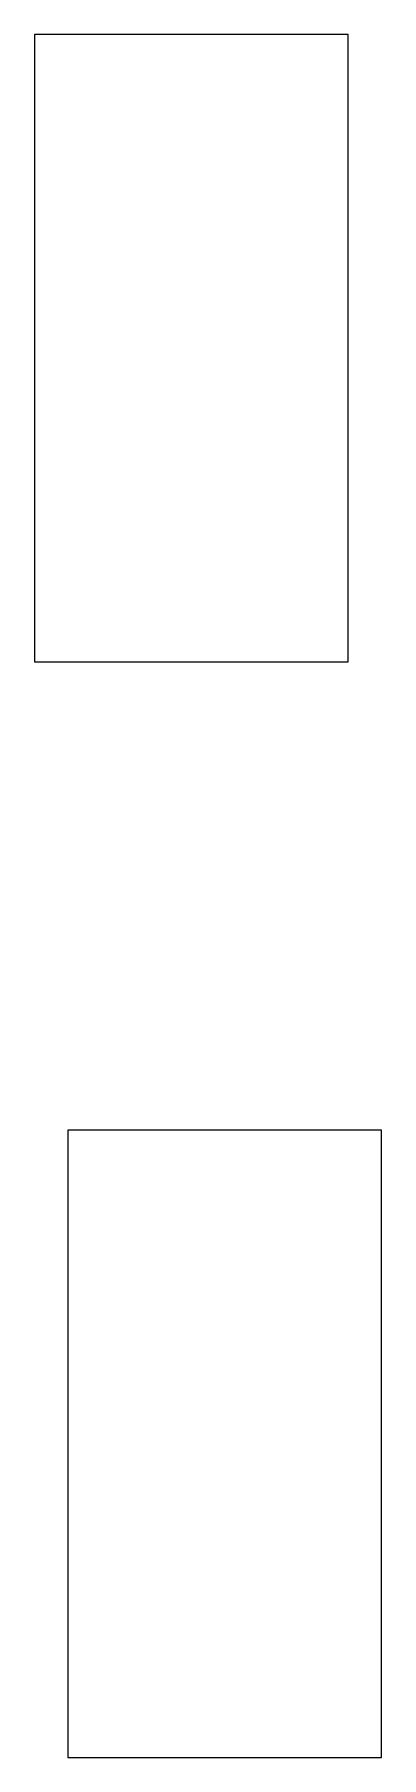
# Model space of a CAD drawing. Extents: x -19 to 297, y 0 to 420.
# Drawn here: x 62.44 to 63.82, y 189.85 to 196.72 of the extents above; entities that cross this region are included whole.
import ezdxf

# ---------------------------------------------------------------- set-up
doc = ezdxf.new("R2010")
doc.units = 0
doc.header["$MEASUREMENT"] = 0
doc.linetypes.add('K5LT_BASIC', pattern=[0])
doc.layers.add('Системный слой', color=7, linetype='Continuous')

# ---------------------------------------------------------------- blocks, each defined once
blk = doc.blocks.new('*U')
at = {"layer": 'Системный слой', "color": 5, "linetype": 'K5LT_BASIC'}
for p, q in [((63.6917, 196.7177), (62.4417, 196.7177)), ((62.4417, 196.7177), (62.4417, 194.2177)), ((63.6917, 194.2177), (63.6917, 196.7177)), ((62.4417, 194.2177), (63.6917, 194.2177)), ((63.824, 192.3521), (62.574, 192.3521)), ((62.574, 192.3521), (62.574, 189.8521)), ((63.824, 189.8521), (63.824, 192.3521)), ((62.574, 189.8521), (63.824, 189.8521))]:
    blk.add_line(p, q, dxfattribs=at)

msp = doc.modelspace()

# ---------------------------------------------------------------- block references
at = {"layer": 'Системный слой'}
msp.add_blockref('*U', (0, 0), dxfattribs=at)
msp.add_blockref('*U', (0, 0), dxfattribs=at)
msp.add_blockref('*U', (0, 0), dxfattribs=at)
msp.add_blockref('*U', (0, 0), dxfattribs=at)
msp.add_blockref('*U', (0, 0), dxfattribs=at)
msp.add_blockref('*U', (0, 0), dxfattribs=at)
msp.add_blockref('*U', (0, 0), dxfattribs=at)
msp.add_blockref('*U', (0, 0), dxfattribs=at)
msp.add_blockref('*U', (0, 0), dxfattribs=at)
msp.add_blockref('*U', (0, 0), dxfattribs=at)
msp.add_blockref('*U', (0, 0), dxfattribs=at)
msp.add_blockref('*U', (0, 0), dxfattribs=at)
msp.add_blockref('*U', (0, 0), dxfattribs=at)
msp.add_blockref('*U', (0, 0), dxfattribs=at)
msp.add_blockref('*U', (0, 0), dxfattribs=at)
msp.add_blockref('*U', (0, 0), dxfattribs=at)
msp.add_blockref('*U', (0, 0), dxfattribs=at)
msp.add_blockref('*U', (0, 0), dxfattribs=at)
msp.add_blockref('*U', (0, 0), dxfattribs=at)
msp.add_blockref('*U', (0, 0), dxfattribs=at)
msp.add_blockref('*U', (0, 0), dxfattribs=at)
msp.add_blockref('*U', (0, 0), dxfattribs=at)
msp.add_blockref('*U', (0, 0), dxfattribs=at)
msp.add_blockref('*U', (0, 0), dxfattribs=at)
msp.add_blockref('*U', (0, 0), dxfattribs=at)
msp.add_blockref('*U', (0, 0), dxfattribs=at)
msp.add_blockref('*U', (0, 0), dxfattribs=at)
msp.add_blockref('*U', (0, 0), dxfattribs=at)
msp.add_blockref('*U', (0, 0), dxfattribs=at)
msp.add_blockref('*U', (0, 0), dxfattribs=at)
msp.add_blockref('*U', (0, 0), dxfattribs=at)
msp.add_blockref('*U', (0, 0), dxfattribs=at)
msp.add_blockref('*U', (0, 0), dxfattribs=at)
msp.add_blockref('*U', (0, 0), dxfattribs=at)
msp.add_blockref('*U', (0, 0), dxfattribs=at)
msp.add_blockref('*U', (0, 0), dxfattribs=at)
msp.add_blockref('*U', (0, 0), dxfattribs=at)
msp.add_blockref('*U', (0, 0), dxfattribs=at)
msp.add_blockref('*U', (0, 0), dxfattribs=at)
msp.add_blockref('*U', (0, 0), dxfattribs=at)
msp.add_blockref('*U', (0, 0), dxfattribs=at)
msp.add_blockref('*U', (0, 0), dxfattribs=at)
msp.add_blockref('*U', (0, 0), dxfattribs=at)
msp.add_blockref('*U', (0, 0), dxfattribs=at)
msp.add_blockref('*U', (0, 0), dxfattribs=at)
msp.add_blockref('*U', (0, 0), dxfattribs=at)
msp.add_blockref('*U', (0, 0), dxfattribs=at)
msp.add_blockref('*U', (0, 0), dxfattribs=at)
msp.add_blockref('*U', (0, 0), dxfattribs=at)
msp.add_blockref('*U', (0, 0), dxfattribs=at)
msp.add_blockref('*U', (0, 0), dxfattribs=at)
msp.add_blockref('*U', (0, 0), dxfattribs=at)
msp.add_blockref('*U', (0, 0), dxfattribs=at)
msp.add_blockref('*U', (0, 0), dxfattribs=at)
msp.add_blockref('*U', (0, 0), dxfattribs=at)
msp.add_blockref('*U', (0, 0), dxfattribs=at)
msp.add_blockref('*U', (0, 0), dxfattribs=at)
msp.add_blockref('*U', (0, 0), dxfattribs=at)
msp.add_blockref('*U', (0, 0), dxfattribs=at)
msp.add_blockref('*U', (0, 0), dxfattribs=at)
msp.add_blockref('*U', (0, 0), dxfattribs=at)
msp.add_blockref('*U', (0, 0), dxfattribs=at)
msp.add_blockref('*U', (0, 0), dxfattribs=at)
msp.add_blockref('*U', (0, 0), dxfattribs=at)
msp.add_blockref('*U', (0, 0), dxfattribs=at)
msp.add_blockref('*U', (0, 0), dxfattribs=at)
msp.add_blockref('*U', (0, 0), dxfattribs=at)
msp.add_blockref('*U', (0, 0), dxfattribs=at)
msp.add_blockref('*U', (0, 0), dxfattribs=at)
msp.add_blockref('*U', (0, 0), dxfattribs=at)
msp.add_blockref('*U', (0, 0), dxfattribs=at)
msp.add_blockref('*U', (0, 0), dxfattribs=at)
msp.add_blockref('*U', (0, 0), dxfattribs=at)
msp.add_blockref('*U', (0, 0), dxfattribs=at)
msp.add_blockref('*U', (0, 0), dxfattribs=at)
msp.add_blockref('*U', (0, 0), dxfattribs=at)
msp.add_blockref('*U', (0, 0), dxfattribs=at)
msp.add_blockref('*U', (0, 0), dxfattribs=at)
msp.add_blockref('*U', (0, 0), dxfattribs=at)
msp.add_blockref('*U', (0, 0), dxfattribs=at)
msp.add_blockref('*U', (0, 0), dxfattribs=at)
msp.add_blockref('*U', (0, 0), dxfattribs=at)
msp.add_blockref('*U', (0, 0), dxfattribs=at)
msp.add_blockref('*U', (0, 0), dxfattribs=at)
msp.add_blockref('*U', (0, 0), dxfattribs=at)
msp.add_blockref('*U', (0, 0), dxfattribs=at)
msp.add_blockref('*U', (0, 0), dxfattribs=at)
msp.add_blockref('*U', (0, 0), dxfattribs=at)
msp.add_blockref('*U', (0, 0), dxfattribs=at)
msp.add_blockref('*U', (0, 0), dxfattribs=at)
msp.add_blockref('*U', (0, 0), dxfattribs=at)
msp.add_blockref('*U', (0, 0), dxfattribs=at)
msp.add_blockref('*U', (0, 0), dxfattribs=at)
msp.add_blockref('*U', (0, 0), dxfattribs=at)
msp.add_blockref('*U', (0, 0), dxfattribs=at)
msp.add_blockref('*U', (0, 0), dxfattribs=at)
msp.add_blockref('*U', (0, 0), dxfattribs=at)
msp.add_blockref('*U', (0, 0), dxfattribs=at)
msp.add_blockref('*U', (0, 0), dxfattribs=at)
msp.add_blockref('*U', (0, 0), dxfattribs=at)
msp.add_blockref('*U', (0, 0), dxfattribs=at)
msp.add_blockref('*U', (0, 0), dxfattribs=at)
msp.add_blockref('*U', (0, 0), dxfattribs=at)
msp.add_blockref('*U', (0, 0), dxfattribs=at)
msp.add_blockref('*U', (0, 0), dxfattribs=at)
msp.add_blockref('*U', (0, 0), dxfattribs=at)
msp.add_blockref('*U', (0, 0), dxfattribs=at)
msp.add_blockref('*U', (0, 0), dxfattribs=at)
msp.add_blockref('*U', (0, 0), dxfattribs=at)
msp.add_blockref('*U', (0, 0), dxfattribs=at)
msp.add_blockref('*U', (0, 0), dxfattribs=at)
msp.add_blockref('*U', (0, 0), dxfattribs=at)
msp.add_blockref('*U', (0, 0), dxfattribs=at)
msp.add_blockref('*U', (0, 0), dxfattribs=at)
msp.add_blockref('*U', (0, 0), dxfattribs=at)
msp.add_blockref('*U', (0, 0), dxfattribs=at)
msp.add_blockref('*U', (0, 0), dxfattribs=at)
msp.add_blockref('*U', (0, 0), dxfattribs=at)
msp.add_blockref('*U', (0, 0), dxfattribs=at)
msp.add_blockref('*U', (0, 0), dxfattribs=at)
msp.add_blockref('*U', (0, 0), dxfattribs=at)
msp.add_blockref('*U', (0, 0), dxfattribs=at)
msp.add_blockref('*U', (0, 0), dxfattribs=at)
msp.add_blockref('*U', (0, 0), dxfattribs=at)
msp.add_blockref('*U', (0, 0), dxfattribs=at)
msp.add_blockref('*U', (0, 0), dxfattribs=at)
msp.add_blockref('*U', (0, 0), dxfattribs=at)
msp.add_blockref('*U', (0, 0), dxfattribs=at)
msp.add_blockref('*U', (0, 0), dxfattribs=at)
msp.add_blockref('*U', (0, 0), dxfattribs=at)
msp.add_blockref('*U', (0, 0), dxfattribs=at)
msp.add_blockref('*U', (0, 0), dxfattribs=at)
msp.add_blockref('*U', (0, 0), dxfattribs=at)
msp.add_blockref('*U', (0, 0), dxfattribs=at)
msp.add_blockref('*U', (0, 0), dxfattribs=at)
msp.add_blockref('*U', (0, 0), dxfattribs=at)
msp.add_blockref('*U', (0, 0), dxfattribs=at)
msp.add_blockref('*U', (0, 0), dxfattribs=at)
msp.add_blockref('*U', (0, 0), dxfattribs=at)
msp.add_blockref('*U', (0, 0), dxfattribs=at)
msp.add_blockref('*U', (0, 0), dxfattribs=at)
msp.add_blockref('*U', (0, 0), dxfattribs=at)
msp.add_blockref('*U', (0, 0), dxfattribs=at)
msp.add_blockref('*U', (0, 0), dxfattribs=at)
msp.add_blockref('*U', (0, 0), dxfattribs=at)
msp.add_blockref('*U', (0, 0), dxfattribs=at)
msp.add_blockref('*U', (0, 0), dxfattribs=at)
msp.add_blockref('*U', (0, 0), dxfattribs=at)
msp.add_blockref('*U', (0, 0), dxfattribs=at)
msp.add_blockref('*U', (0, 0), dxfattribs=at)
msp.add_blockref('*U', (0, 0), dxfattribs=at)
msp.add_blockref('*U', (0, 0), dxfattribs=at)
msp.add_blockref('*U', (0, 0), dxfattribs=at)
msp.add_blockref('*U', (0, 0), dxfattribs=at)
msp.add_blockref('*U', (0, 0), dxfattribs=at)
msp.add_blockref('*U', (0, 0), dxfattribs=at)
msp.add_blockref('*U', (0, 0), dxfattribs=at)
msp.add_blockref('*U', (0, 0), dxfattribs=at)
msp.add_blockref('*U', (0, 0), dxfattribs=at)
msp.add_blockref('*U', (0, 0), dxfattribs=at)
msp.add_blockref('*U', (0, 0), dxfattribs=at)
msp.add_blockref('*U', (0, 0), dxfattribs=at)
msp.add_blockref('*U', (0, 0), dxfattribs=at)
msp.add_blockref('*U', (0, 0), dxfattribs=at)
msp.add_blockref('*U', (0, 0), dxfattribs=at)
msp.add_blockref('*U', (0, 0), dxfattribs=at)
msp.add_blockref('*U', (0, 0), dxfattribs=at)
msp.add_blockref('*U', (0, 0), dxfattribs=at)
msp.add_blockref('*U', (0, 0), dxfattribs=at)
msp.add_blockref('*U', (0, 0), dxfattribs=at)
msp.add_blockref('*U', (0, 0), dxfattribs=at)
msp.add_blockref('*U', (0, 0), dxfattribs=at)
msp.add_blockref('*U', (0, 0), dxfattribs=at)
msp.add_blockref('*U', (0, 0), dxfattribs=at)
msp.add_blockref('*U', (0, 0), dxfattribs=at)
msp.add_blockref('*U', (0, 0), dxfattribs=at)
msp.add_blockref('*U', (0, 0), dxfattribs=at)
msp.add_blockref('*U', (0, 0), dxfattribs=at)
msp.add_blockref('*U', (0, 0), dxfattribs=at)
msp.add_blockref('*U', (0, 0), dxfattribs=at)
msp.add_blockref('*U', (0, 0), dxfattribs=at)
msp.add_blockref('*U', (0, 0), dxfattribs=at)
msp.add_blockref('*U', (0, 0), dxfattribs=at)
msp.add_blockref('*U', (0, 0), dxfattribs=at)
msp.add_blockref('*U', (0, 0), dxfattribs=at)
msp.add_blockref('*U', (0, 0), dxfattribs=at)
msp.add_blockref('*U', (0, 0), dxfattribs=at)
msp.add_blockref('*U', (0, 0), dxfattribs=at)
msp.add_blockref('*U', (0, 0), dxfattribs=at)
msp.add_blockref('*U', (0, 0), dxfattribs=at)
msp.add_blockref('*U', (0, 0), dxfattribs=at)
msp.add_blockref('*U', (0, 0), dxfattribs=at)
msp.add_blockref('*U', (0, 0), dxfattribs=at)
msp.add_blockref('*U', (0, 0), dxfattribs=at)
msp.add_blockref('*U', (0, 0), dxfattribs=at)
msp.add_blockref('*U', (0, 0), dxfattribs=at)
msp.add_blockref('*U', (0, 0), dxfattribs=at)
msp.add_blockref('*U', (0, 0), dxfattribs=at)
msp.add_blockref('*U', (0, 0), dxfattribs=at)
msp.add_blockref('*U', (0, 0), dxfattribs=at)
msp.add_blockref('*U', (0, 0), dxfattribs=at)
msp.add_blockref('*U', (0, 0), dxfattribs=at)
msp.add_blockref('*U', (0, 0), dxfattribs=at)
msp.add_blockref('*U', (0, 0), dxfattribs=at)
msp.add_blockref('*U', (0, 0), dxfattribs=at)
msp.add_blockref('*U', (0, 0), dxfattribs=at)
msp.add_blockref('*U', (0, 0), dxfattribs=at)
msp.add_blockref('*U', (0, 0), dxfattribs=at)
msp.add_blockref('*U', (0, 0), dxfattribs=at)
msp.add_blockref('*U', (0, 0), dxfattribs=at)
msp.add_blockref('*U', (0, 0), dxfattribs=at)
msp.add_blockref('*U', (0, 0), dxfattribs=at)
msp.add_blockref('*U', (0, 0), dxfattribs=at)
msp.add_blockref('*U', (0, 0), dxfattribs=at)
msp.add_blockref('*U', (0, 0), dxfattribs=at)
msp.add_blockref('*U', (0, 0), dxfattribs=at)
msp.add_blockref('*U', (0, 0), dxfattribs=at)
msp.add_blockref('*U', (0, 0), dxfattribs=at)
msp.add_blockref('*U', (0, 0), dxfattribs=at)
msp.add_blockref('*U', (0, 0), dxfattribs=at)
msp.add_blockref('*U', (0, 0), dxfattribs=at)
msp.add_blockref('*U', (0, 0), dxfattribs=at)
msp.add_blockref('*U', (0, 0), dxfattribs=at)
msp.add_blockref('*U', (0, 0), dxfattribs=at)
msp.add_blockref('*U', (0, 0), dxfattribs=at)
msp.add_blockref('*U', (0, 0), dxfattribs=at)
msp.add_blockref('*U', (0, 0), dxfattribs=at)
msp.add_blockref('*U', (0, 0), dxfattribs=at)
msp.add_blockref('*U', (0, 0), dxfattribs=at)
msp.add_blockref('*U', (0, 0), dxfattribs=at)
msp.add_blockref('*U', (0, 0), dxfattribs=at)
msp.add_blockref('*U', (0, 0), dxfattribs=at)
msp.add_blockref('*U', (0, 0), dxfattribs=at)
msp.add_blockref('*U', (0, 0), dxfattribs=at)
msp.add_blockref('*U', (0, 0), dxfattribs=at)
msp.add_blockref('*U', (0, 0), dxfattribs=at)
msp.add_blockref('*U', (0, 0), dxfattribs=at)
msp.add_blockref('*U', (0, 0), dxfattribs=at)
msp.add_blockref('*U', (0, 0), dxfattribs=at)
msp.add_blockref('*U', (0, 0), dxfattribs=at)
msp.add_blockref('*U', (0, 0), dxfattribs=at)
msp.add_blockref('*U', (0, 0), dxfattribs=at)
msp.add_blockref('*U', (0, 0), dxfattribs=at)
msp.add_blockref('*U', (0, 0), dxfattribs=at)
msp.add_blockref('*U', (0, 0), dxfattribs=at)
msp.add_blockref('*U', (0, 0), dxfattribs=at)
msp.add_blockref('*U', (0, 0), dxfattribs=at)
msp.add_blockref('*U', (0, 0), dxfattribs=at)
msp.add_blockref('*U', (0, 0), dxfattribs=at)
msp.add_blockref('*U', (0, 0), dxfattribs=at)
msp.add_blockref('*U', (0, 0), dxfattribs=at)
msp.add_blockref('*U', (0, 0), dxfattribs=at)
msp.add_blockref('*U', (0, 0), dxfattribs=at)
msp.add_blockref('*U', (0, 0), dxfattribs=at)
msp.add_blockref('*U', (0, 0), dxfattribs=at)
msp.add_blockref('*U', (0, 0), dxfattribs=at)
msp.add_blockref('*U', (0, 0), dxfattribs=at)
msp.add_blockref('*U', (0, 0), dxfattribs=at)
msp.add_blockref('*U', (0, 0), dxfattribs=at)
msp.add_blockref('*U', (0, 0), dxfattribs=at)
msp.add_blockref('*U', (0, 0), dxfattribs=at)
msp.add_blockref('*U', (0, 0), dxfattribs=at)
msp.add_blockref('*U', (0, 0), dxfattribs=at)
msp.add_blockref('*U', (0, 0), dxfattribs=at)
msp.add_blockref('*U', (0, 0), dxfattribs=at)
msp.add_blockref('*U', (0, 0), dxfattribs=at)
msp.add_blockref('*U', (0, 0), dxfattribs=at)
msp.add_blockref('*U', (0, 0), dxfattribs=at)
msp.add_blockref('*U', (0, 0), dxfattribs=at)
msp.add_blockref('*U', (0, 0), dxfattribs=at)
msp.add_blockref('*U', (0, 0), dxfattribs=at)
msp.add_blockref('*U', (0, 0), dxfattribs=at)
msp.add_blockref('*U', (0, 0), dxfattribs=at)
msp.add_blockref('*U', (0, 0), dxfattribs=at)
msp.add_blockref('*U', (0, 0), dxfattribs=at)
msp.add_blockref('*U', (0, 0), dxfattribs=at)
msp.add_blockref('*U', (0, 0), dxfattribs=at)
msp.add_blockref('*U', (0, 0), dxfattribs=at)
msp.add_blockref('*U', (0, 0), dxfattribs=at)
msp.add_blockref('*U', (0, 0), dxfattribs=at)
msp.add_blockref('*U', (0, 0), dxfattribs=at)
msp.add_blockref('*U', (0, 0), dxfattribs=at)
msp.add_blockref('*U', (0, 0), dxfattribs=at)
msp.add_blockref('*U', (0, 0), dxfattribs=at)
msp.add_blockref('*U', (0, 0), dxfattribs=at)
msp.add_blockref('*U', (0, 0), dxfattribs=at)
msp.add_blockref('*U', (0, 0), dxfattribs=at)
msp.add_blockref('*U', (0, 0), dxfattribs=at)
msp.add_blockref('*U', (0, 0), dxfattribs=at)
msp.add_blockref('*U', (0, 0), dxfattribs=at)
msp.add_blockref('*U', (0, 0), dxfattribs=at)
msp.add_blockref('*U', (0, 0), dxfattribs=at)
msp.add_blockref('*U', (0, 0), dxfattribs=at)
msp.add_blockref('*U', (0, 0), dxfattribs=at)
msp.add_blockref('*U', (0, 0), dxfattribs=at)
msp.add_blockref('*U', (0, 0), dxfattribs=at)
msp.add_blockref('*U', (0, 0), dxfattribs=at)
msp.add_blockref('*U', (0, 0), dxfattribs=at)
msp.add_blockref('*U', (0, 0), dxfattribs=at)
msp.add_blockref('*U', (0, 0), dxfattribs=at)
msp.add_blockref('*U', (0, 0), dxfattribs=at)
msp.add_blockref('*U', (0, 0), dxfattribs=at)
msp.add_blockref('*U', (0, 0), dxfattribs=at)
msp.add_blockref('*U', (0, 0), dxfattribs=at)
msp.add_blockref('*U', (0, 0), dxfattribs=at)
msp.add_blockref('*U', (0, 0), dxfattribs=at)
msp.add_blockref('*U', (0, 0), dxfattribs=at)
msp.add_blockref('*U', (0, 0), dxfattribs=at)
msp.add_blockref('*U', (0, 0), dxfattribs=at)
msp.add_blockref('*U', (0, 0), dxfattribs=at)
msp.add_blockref('*U', (0, 0), dxfattribs=at)
msp.add_blockref('*U', (0, 0), dxfattribs=at)
msp.add_blockref('*U', (0, 0), dxfattribs=at)
msp.add_blockref('*U', (0, 0), dxfattribs=at)
msp.add_blockref('*U', (0, 0), dxfattribs=at)
msp.add_blockref('*U', (0, 0), dxfattribs=at)
msp.add_blockref('*U', (0, 0), dxfattribs=at)
msp.add_blockref('*U', (0, 0), dxfattribs=at)
msp.add_blockref('*U', (0, 0), dxfattribs=at)
msp.add_blockref('*U', (0, 0), dxfattribs=at)
msp.add_blockref('*U', (0, 0), dxfattribs=at)
msp.add_blockref('*U', (0, 0), dxfattribs=at)
msp.add_blockref('*U', (0, 0), dxfattribs=at)
msp.add_blockref('*U', (0, 0), dxfattribs=at)
msp.add_blockref('*U', (0, 0), dxfattribs=at)
msp.add_blockref('*U', (0, 0), dxfattribs=at)
msp.add_blockref('*U', (0, 0), dxfattribs=at)
msp.add_blockref('*U', (0, 0), dxfattribs=at)
msp.add_blockref('*U', (0, 0), dxfattribs=at)
msp.add_blockref('*U', (0, 0), dxfattribs=at)
msp.add_blockref('*U', (0, 0), dxfattribs=at)
msp.add_blockref('*U', (0, 0), dxfattribs=at)
msp.add_blockref('*U', (0, 0), dxfattribs=at)
msp.add_blockref('*U', (0, 0), dxfattribs=at)
msp.add_blockref('*U', (0, 0), dxfattribs=at)
msp.add_blockref('*U', (0, 0), dxfattribs=at)
msp.add_blockref('*U', (0, 0), dxfattribs=at)
msp.add_blockref('*U', (0, 0), dxfattribs=at)
msp.add_blockref('*U', (0, 0), dxfattribs=at)
msp.add_blockref('*U', (0, 0), dxfattribs=at)
msp.add_blockref('*U', (0, 0), dxfattribs=at)
msp.add_blockref('*U', (0, 0), dxfattribs=at)
msp.add_blockref('*U', (0, 0), dxfattribs=at)
msp.add_blockref('*U', (0, 0), dxfattribs=at)
msp.add_blockref('*U', (0, 0), dxfattribs=at)
msp.add_blockref('*U', (0, 0), dxfattribs=at)
msp.add_blockref('*U', (0, 0), dxfattribs=at)
msp.add_blockref('*U', (0, 0), dxfattribs=at)
msp.add_blockref('*U', (0, 0), dxfattribs=at)
msp.add_blockref('*U', (0, 0), dxfattribs=at)
msp.add_blockref('*U', (0, 0), dxfattribs=at)
msp.add_blockref('*U', (0, 0), dxfattribs=at)
msp.add_blockref('*U', (0, 0), dxfattribs=at)
msp.add_blockref('*U', (0, 0), dxfattribs=at)
msp.add_blockref('*U', (0, 0), dxfattribs=at)
msp.add_blockref('*U', (0, 0), dxfattribs=at)
msp.add_blockref('*U', (0, 0), dxfattribs=at)
msp.add_blockref('*U', (0, 0), dxfattribs=at)
msp.add_blockref('*U', (0, 0), dxfattribs=at)
msp.add_blockref('*U', (0, 0), dxfattribs=at)
msp.add_blockref('*U', (0, 0), dxfattribs=at)
msp.add_blockref('*U', (0, 0), dxfattribs=at)
msp.add_blockref('*U', (0, 0), dxfattribs=at)
msp.add_blockref('*U', (0, 0), dxfattribs=at)
msp.add_blockref('*U', (0, 0), dxfattribs=at)
msp.add_blockref('*U', (0, 0), dxfattribs=at)
msp.add_blockref('*U', (0, 0), dxfattribs=at)
msp.add_blockref('*U', (0, 0), dxfattribs=at)
msp.add_blockref('*U', (0, 0), dxfattribs=at)
msp.add_blockref('*U', (0, 0), dxfattribs=at)
msp.add_blockref('*U', (0, 0), dxfattribs=at)
msp.add_blockref('*U', (0, 0), dxfattribs=at)
msp.add_blockref('*U', (0, 0), dxfattribs=at)
msp.add_blockref('*U', (0, 0), dxfattribs=at)
msp.add_blockref('*U', (0, 0), dxfattribs=at)
msp.add_blockref('*U', (0, 0), dxfattribs=at)
msp.add_blockref('*U', (0, 0), dxfattribs=at)
msp.add_blockref('*U', (0, 0), dxfattribs=at)
msp.add_blockref('*U', (0, 0), dxfattribs=at)
msp.add_blockref('*U', (0, 0), dxfattribs=at)
msp.add_blockref('*U', (0, 0), dxfattribs=at)
msp.add_blockref('*U', (0, 0), dxfattribs=at)
msp.add_blockref('*U', (0, 0), dxfattribs=at)
msp.add_blockref('*U', (0, 0), dxfattribs=at)
msp.add_blockref('*U', (0, 0), dxfattribs=at)
msp.add_blockref('*U', (0, 0), dxfattribs=at)
msp.add_blockref('*U', (0, 0), dxfattribs=at)
msp.add_blockref('*U', (0, 0), dxfattribs=at)
msp.add_blockref('*U', (0, 0), dxfattribs=at)
msp.add_blockref('*U', (0, 0), dxfattribs=at)
msp.add_blockref('*U', (0, 0), dxfattribs=at)
msp.add_blockref('*U', (0, 0), dxfattribs=at)
msp.add_blockref('*U', (0, 0), dxfattribs=at)
msp.add_blockref('*U', (0, 0), dxfattribs=at)
msp.add_blockref('*U', (0, 0), dxfattribs=at)
msp.add_blockref('*U', (0, 0), dxfattribs=at)
msp.add_blockref('*U', (0, 0), dxfattribs=at)
msp.add_blockref('*U', (0, 0), dxfattribs=at)
msp.add_blockref('*U', (0, 0), dxfattribs=at)
msp.add_blockref('*U', (0, 0), dxfattribs=at)
msp.add_blockref('*U', (0, 0), dxfattribs=at)
msp.add_blockref('*U', (0, 0), dxfattribs=at)
msp.add_blockref('*U', (0, 0), dxfattribs=at)
msp.add_blockref('*U', (0, 0), dxfattribs=at)
msp.add_blockref('*U', (0, 0), dxfattribs=at)
msp.add_blockref('*U', (0, 0), dxfattribs=at)
msp.add_blockref('*U', (0, 0), dxfattribs=at)
msp.add_blockref('*U', (0, 0), dxfattribs=at)
msp.add_blockref('*U', (0, 0), dxfattribs=at)
msp.add_blockref('*U', (0, 0), dxfattribs=at)
msp.add_blockref('*U', (0, 0), dxfattribs=at)
msp.add_blockref('*U', (0, 0), dxfattribs=at)
msp.add_blockref('*U', (0, 0), dxfattribs=at)
msp.add_blockref('*U', (0, 0), dxfattribs=at)
msp.add_blockref('*U', (0, 0), dxfattribs=at)
msp.add_blockref('*U', (0, 0), dxfattribs=at)
msp.add_blockref('*U', (0, 0), dxfattribs=at)
msp.add_blockref('*U', (0, 0), dxfattribs=at)
msp.add_blockref('*U', (0, 0), dxfattribs=at)
msp.add_blockref('*U', (0, 0), dxfattribs=at)
msp.add_blockref('*U', (0, 0), dxfattribs=at)
msp.add_blockref('*U', (0, 0), dxfattribs=at)
msp.add_blockref('*U', (0, 0), dxfattribs=at)
msp.add_blockref('*U', (0, 0), dxfattribs=at)
msp.add_blockref('*U', (0, 0), dxfattribs=at)
msp.add_blockref('*U', (0, 0), dxfattribs=at)
msp.add_blockref('*U', (0, 0), dxfattribs=at)
msp.add_blockref('*U', (0, 0), dxfattribs=at)
msp.add_blockref('*U', (0, 0), dxfattribs=at)
msp.add_blockref('*U', (0, 0), dxfattribs=at)
msp.add_blockref('*U', (0, 0), dxfattribs=at)
msp.add_blockref('*U', (0, 0), dxfattribs=at)
msp.add_blockref('*U', (0, 0), dxfattribs=at)
msp.add_blockref('*U', (0, 0), dxfattribs=at)
msp.add_blockref('*U', (0, 0), dxfattribs=at)
msp.add_blockref('*U', (0, 0), dxfattribs=at)
msp.add_blockref('*U', (0, 0), dxfattribs=at)
msp.add_blockref('*U', (0, 0), dxfattribs=at)
msp.add_blockref('*U', (0, 0), dxfattribs=at)
msp.add_blockref('*U', (0, 0), dxfattribs=at)
msp.add_blockref('*U', (0, 0), dxfattribs=at)
msp.add_blockref('*U', (0, 0), dxfattribs=at)
msp.add_blockref('*U', (0, 0), dxfattribs=at)
msp.add_blockref('*U', (0, 0), dxfattribs=at)
msp.add_blockref('*U', (0, 0), dxfattribs=at)
msp.add_blockref('*U', (0, 0), dxfattribs=at)
msp.add_blockref('*U', (0, 0), dxfattribs=at)
msp.add_blockref('*U', (0, 0), dxfattribs=at)
msp.add_blockref('*U', (0, 0), dxfattribs=at)
msp.add_blockref('*U', (0, 0), dxfattribs=at)

doc.saveas('drawing.dxf')
